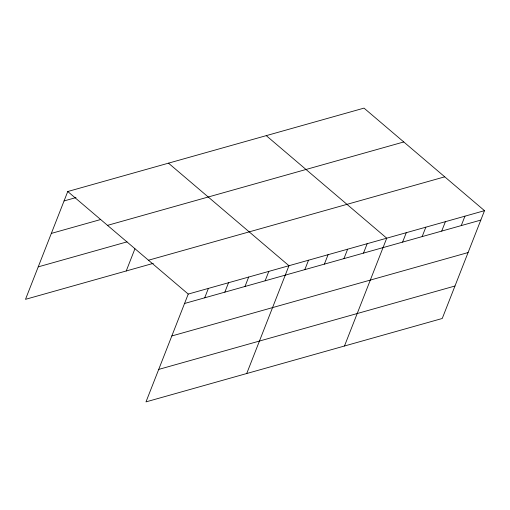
<?xml version="1.0" encoding="UTF-8"?>
<svg xmlns="http://www.w3.org/2000/svg" width="510" height="510" viewBox="0 0 510 510"><rect width="100%" height="100%" fill="white"/><g stroke="black" fill="none" stroke-linecap="round" stroke-linejoin="round"><path stroke-width="0.76" d="M484.5 210.668L188.241 294.072L145.987 401.88L442.246 318.482L484.5 210.668L364.012 108.12L67.754 191.518L25.5 299.332L153.3 263.351M126.231 270.976L134.908 248.835M204.695 297.821L208.386 288.399M224.84 292.147L228.531 282.725M244.985 286.48L248.676 277.058M265.13 280.806L268.821 271.384M246.719 373.524L288.966 265.71L168.478 163.162M304.827 269.631L308.518 260.208M324.379 264.123L328.077 254.707M343.938 258.621L347.629 249.199M363.49 253.119L367.181 243.697M344.479 346.003L386.733 238.189L266.245 135.641M402.594 242.11L406.285 232.687M422.146 236.602L425.837 227.179M441.698 231.1L445.396 221.678M461.257 225.592L464.948 216.17M64.056 200.94L75.996 197.58M51.331 233.408L100.578 219.549M107.514 225.363L403.773 141.958M38.224 266.864L127.016 241.867M148.48 260.227L444.739 176.83M184.543 303.488L480.809 220.09M171.819 335.962L468.084 252.558M158.712 369.412L454.971 286.014M67.754 191.518L188.241 294.072"/></g></svg>
